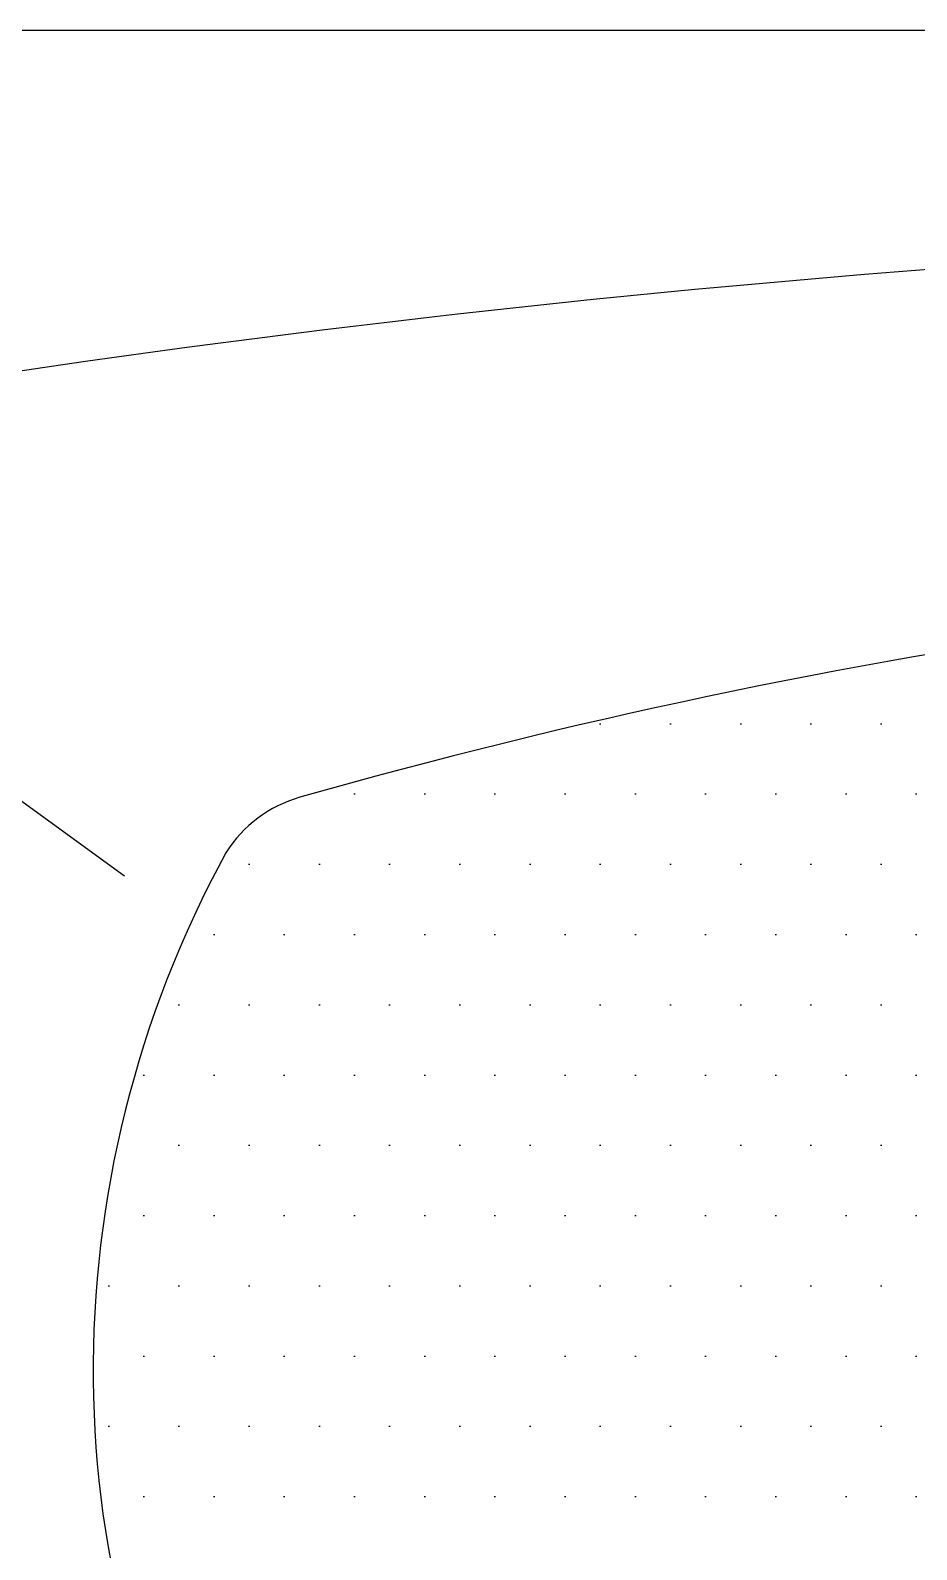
# Model space of a CAD drawing. Header units: millimetres. Extents: x -1262.3 to -1260.47, y 2203.29 to 2204.19.
# Drawn here: x -1262.072 to -1261.757, y 2203.648 to 2204.188 of the extents above; entities that cross this region are included whole.
import ezdxf

# ---------------------------------------------------------------- set-up
doc = ezdxf.new("R2010")
doc.units = ezdxf.units.MM
doc.header["$LTSCALE"] = 10
doc.layers.add('dim1', color=1, linetype='Continuous')
doc.layers.add('jacuzzi', color=1, linetype='Continuous')

msp = doc.modelspace()

# ---------------------------------------------------------------- hatches: boundary and pattern name
at = {"layer": 'jacuzzi'}
h = msp.add_hatch(dxfattribs=at)
h.set_pattern_fill('DOTS', color=256, scale=0.4000000000000314, style=0)
h.set_pattern_definition([(0, (-1261.344162664309, 2204.59153602556), (0.01250000000000098, 0.02500000000000196), [0, -0.02500000000000197])])
edge = h.paths.add_edge_path()
edge.add_ellipse((-1261.387510622495, 2201.964969592205), major_axis=(-2.093762755102203, 1.22158285765135e-14), ratio=0.9706639344262291, start_angle=253.6739598798405, end_angle=286.32604012016)
edge.add_arc((-1261.963493236618, 2203.871114478459), 0.04600000000000361, 105.8715609374852, 147.7396874259377)
edge.add_ellipse((-1261.724980448631, 2203.730687099707), major_axis=(0.1105748489862571, 0.3351289578726999), ratio=0.9109614986786859, start_angle=78.60040975771315, end_angle=142.2915130122597)
edge.add_ellipse((-1261.951888535821, 2203.556482275668), major_axis=(0.05612000000000443, 8.258716985028129e-16), ratio=0.9706639344262296, start_angle=212.5592360529204, end_angle=261.8519387091682)
edge.add_ellipse((-1261.387510622495, 2207.38266454687), major_axis=(4.038137755102361, 6.523783374877325e-15), ratio=0.9706639344262292, start_angle=261.8519387091693, end_angle=267.529038594859)
edge.add_ellipse((-1261.387510622495, 2207.38266454687), major_axis=(4.038137755102361, 6.523783374877325e-15), ratio=0.9706639344262292, start_angle=272.4709614051408, end_angle=278.415646851083)
edge.add_ellipse((-1261.05004079636, 2203.730687099707), major_axis=(-0.09713810647672265, 0.368812989804492), ratio=0.8365932284528793, start_angle=225.7837566933051, end_angle=283.4769329549852)
edge.add_arc((-1260.803055108833, 2203.550728235922), 0.04600000000000361, 278.1721488687749, 335.6094484105783)
edge.add_line((-1261.561964034565, 2203.466298272043), (-1261.534919656922, 2203.491760017795))
edge.add_line((-1261.213414207445, 2203.466634377664), (-1261.24010158807, 2203.491760017795))
edge.add_line((-1261.303460522858, 2203.487528372792), (-1261.24010158807, 2203.491760017795))
edge.add_spline(control_points=[(-1261.346893819332, 2203.529114585922), (-1261.346893819332, 2203.525306688748), (-1261.346353884092, 2203.521499247611), (-1261.343518754905, 2203.511687415531), (-1261.340266991195, 2203.505957764143), (-1261.331510841535, 2203.496508412464), (-1261.326014529252, 2203.49279408468), (-1261.314783724752, 2203.488449875549), (-1261.309203089241, 2203.487450206239), (-1261.303635733045, 2203.487525408408)], knot_values=[3.141592653589727, 3.141592653589727, 3.141592653589727, 3.141592653589727, 3.415040262512302, 3.415040262512302, 3.874107274591917, 3.874107274591917, 4.333174286671532, 4.333174286671532, 4.726304019634875, 4.726304019634875, 4.726304019634875, 4.726304019634875], degree=3, periodic=0)
edge.add_arc((-1261.387510622495, 2203.533244936563), 0.04061680316326845, 0, 180)
edge.add_spline(control_points=[(-1261.471385511946, 2203.487525408408), (-1261.467479436501, 2203.487472646319), (-1261.463566302383, 2203.487945840978), (-1261.453392925484, 2203.490592949723), (-1261.447397463565, 2203.493734591478), (-1261.437473070635, 2203.502340859622), (-1261.433553080276, 2203.507800846741), (-1261.429145321903, 2203.518689393263), (-1261.428127425659, 2203.523900903663), (-1261.428127425659, 2203.529114585922)], knot_values=[1.556881287564373, 1.556881287564373, 1.556881287564373, 1.556881287564373, 1.832702403045587, 1.832702403045587, 2.299948546546845, 2.299948546546845, 2.767194690048103, 2.767194690048103, 3.141592653589821, 3.141592653589821, 3.141592653589821, 3.141592653589821], degree=3, periodic=0)
edge.add_line((-1261.471560722133, 2203.487528372792), (-1261.534919656922, 2203.491760017795))

# ---------------------------------------------------------------- linework, layer by layer
at = {"layer": 'dim1', "color": 3}
msp.add_lwpolyline([(-1260.500520826577, 2204.188244536563), (-1262.274500418414, 2204.188244536563, 0.4055206014754864), (-1262.302510622496, 2204.161056041665), (-1262.302510622496, 2203.315433431461, 0.4229602880957001), (-1262.274500418414, 2203.288244936563), (-1260.500520826577, 2203.288244936563, 0.4055206014778485), (-1260.472510622496, 2203.315433431461), (-1260.472510622496, 2204.161056041665, 0.4229602880933088), (-1260.500520826577, 2204.188244536563)], format="xyb", close=True, dxfattribs=at)
at = {"layer": 'jacuzzi'}
msp.add_line((-1262.038531521761, 2203.887335511969), (-1262.196256455582, 2204.001766193044), dxfattribs=at)
msp.add_arc((-1261.963493236618, 2203.871114478459), 0.04600000000000361, 105.8715609374852, 147.7396874259377, dxfattribs=at)
for centre, major_axis, ratio, start_param, end_param in [((-1261.387510622495, 2199.642868619163), (4.609549359681001, 2.177628106721494e-14), 0.9706639344262293, 1.402301678413065, 1.739290975176718), ((-1261.387510622495, 2201.964969592205), (-2.093762755102203, 1.22158285765135e-14), 0.9706639344262291, 4.427445826475216, 4.997332134294172), ((-1261.724980448631, 2203.730687099707), (0.1105748489862571, 0.3351289578726999), 0.9109614986786859, 1.371835943688773, 2.483455399708285)]:
    msp.add_ellipse(centre, major_axis=major_axis, ratio=ratio, start_param=start_param, end_param=end_param, dxfattribs=at)

doc.saveas('drawing.dxf')
